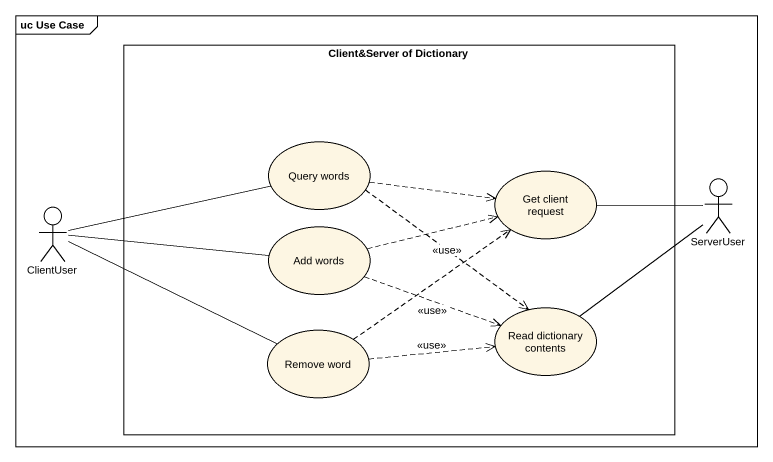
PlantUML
@startuml
mainframe uc Use Case
rectangle "Client&Server of Dictionary" as Client_Server_of_Dictionary {
  usecase "Query words" as Query_words
  usecase "Get client request" as Get_client_request
  usecase "Add words" as Add_words
  usecase "Remove word" as Remove_word
  usecase "Read dictionary contents" as Read_dictionary_contents
}
actor ClientUser
actor ServerUser
Query_words .right.> Get_client_request
Query_words ..> Read_dictionary_contents : <<use>>
ClientUser -right- Query_words
ClientUser -right- Add_words
ClientUser -right- Remove_word
ServerUser -left- Get_client_request
ServerUser -- Read_dictionary_contents
Add_words .right.> Get_client_request
Add_words .right.> Read_dictionary_contents : <<use>>
Remove_word .up.> Get_client_request
Remove_word .right.> Read_dictionary_contents : <<use>>
@enduml
